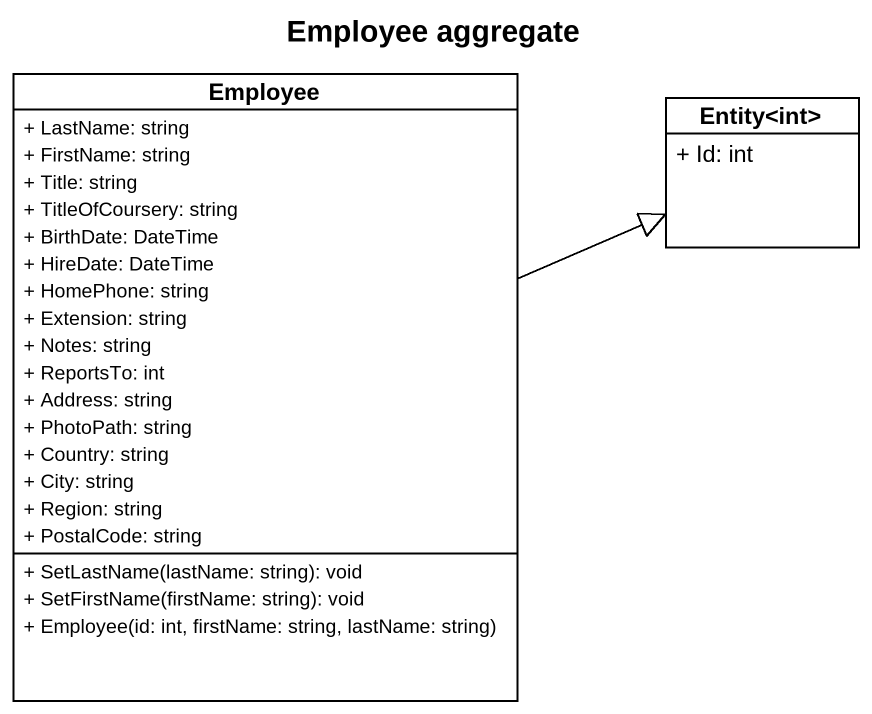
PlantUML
@startuml
title Employee aggregate
hide circle
hide empty members
skinparam classAttributeIconSize 0
class Employee {
  + LastName: string
  + FirstName: string
  + Title: string
  + TitleOfCoursery: string
  + BirthDate: DateTime
  + HireDate: DateTime
  + HomePhone: string
  + Extension: string
  + Notes: string
  + ReportsTo: int
  + Address: string
  + PhotoPath: string
  + Country: string
  + City: string
  + Region: string
  + PostalCode: string
  + SetLastName(lastName: string): void
  + SetFirstName(firstName: string): void
  + Employee(id: int, firstName: string, lastName: string)
}
class "Entity<int>" as Entity_int {
  + Id: int
}
Employee -right-|> Entity_int
@enduml
